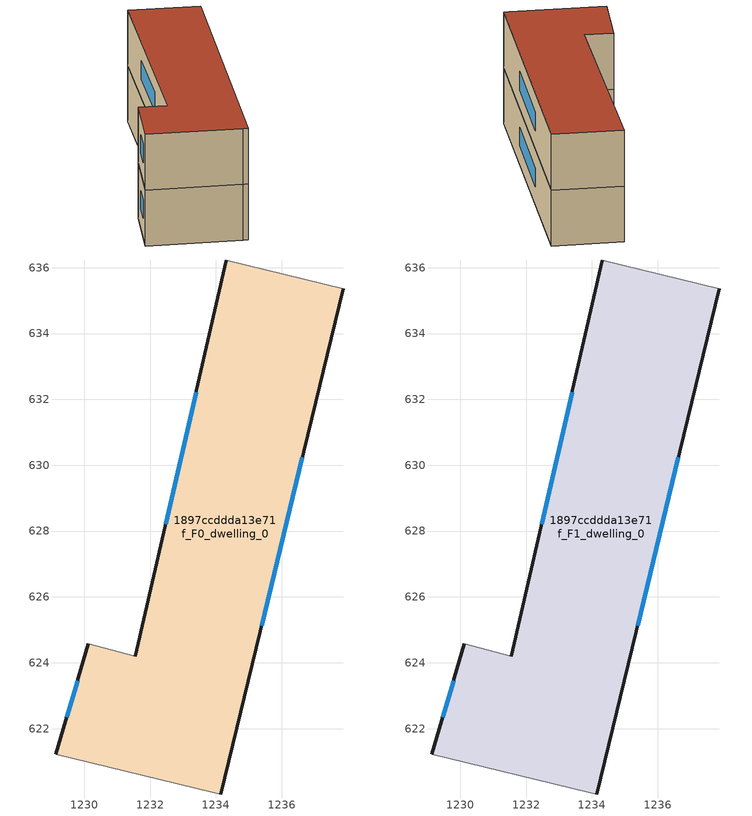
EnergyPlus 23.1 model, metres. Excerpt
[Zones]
1897ccddda13e71f_F0_dwelling_0
 floor ground (EU_floor_Construction): 1237.87,635.35 1234.15,620.01 1233.89,620.07 1229.14,621.22 1230.13,624.57 1231.56,624.2 1234.32,636.23 z0
 wall outside (EU_wall_Construction): 1230.13,624.57 1229.14,621.22 / 1234.32,636.23 1231.56,624.2 / 1234.15,620.01 1237.87,635.35 z0:3
 wall adiabatic (EU_wall_Construction): 1231.56,624.2 1230.13,624.57 / 1237.87,635.35 1234.32,636.23 / 1229.14,621.22 1233.89,620.07 1234.15,620.01 z0:3
 window (EU_Window_Construction): 1229.8,623.46 1229.47,622.34 / 1233.4,632.22 1232.48,628.21 / 1235.39,625.13 1236.63,630.24 z1:2
1897ccddda13e71f_F1_dwelling_0
 floor to 1897ccddda13e71f_F0_dwelling_0 (EU_floor_Construction): 1237.87,635.35 1234.15,620.01 1233.89,620.07 1229.14,621.22 1230.13,624.57 1231.56,624.2 1234.32,636.23 z3
 wall outside (EU_wall_Construction): 1230.13,624.57 1229.14,621.22 / 1234.32,636.23 1231.56,624.2 / 1234.15,620.01 1237.87,635.35 z3:6
 wall adiabatic (EU_wall_Construction): 1231.56,624.2 1230.13,624.57 / 1237.87,635.35 1234.32,636.23 / 1229.14,621.22 1233.89,620.07 1234.15,620.01 z3:6
 window (EU_Window_Construction): 1229.8,623.46 1229.47,622.34 / 1233.4,632.22 1232.48,628.21 / 1235.39,625.13 1236.63,630.24 z4:5
 roof outside (EU_roof_Construction): 1234.15,620.01 1237.87,635.35 1234.32,636.23 1231.56,624.2 1230.13,624.57 1229.14,621.22 1233.89,620.07 z6
[Building]
EU S2 Campaign: North Axis=0; Terrain=City; Solar Distribution=FullExterior
[Site:Location]
Bologna: Latitude=44.5; Longitude=11.25; Time Zone=1; Elevation=37
[SizingPeriod:WeatherFileDays]
AnnualSizingPeriod: Begin Month=1; Begin Day of Month=1; End Month=12; End Day of Month=31; Day of Week for Start Day=Monday; Use Weather File Daylight Saving Period=No; Use Weather File Rain and Snow Indicators=No
[MATERIAL]
EU_InternalMass_Material: Roughness=MediumRough; Thickness=0.1; Conductivity=1; Density=1800; Specific Heat=900; Thermal Absorptance=0.9; Solar Absorptance=0.7; Visible Absorptance=0.7
[MATERIAL:NOMASS] Roughness=MediumRough; Thermal Absorptance=0.9; Solar Absorptance=0.7; Visible Absorptance=0.7
Name | Thermal Resistance
EU_wall_NoMass | 0.937881
EU_roof_NoMass | 0.548572
EU_floor_NoMass | 0.71348
[WINDOWMATERIAL:SIMPLEGLAZINGSYSTEM]
EU_Window_SimpleGlazing: UFactor=4.25633; Solar Heat Gain Coefficient=0.85; Visible Transmittance=0.85
[CONSTRUCTION]
EU_wall_Construction: EU_wall_NoMass
EU_roof_Construction: EU_roof_NoMass
EU_floor_Construction: EU_floor_NoMass
EU_Window_Construction: EU_Window_SimpleGlazing
EU_InternalMass_Construction: EU_InternalMass_Material
[ZONE] Type=1; Multiplier=1; Ceiling Height=autocalculate; Floor Area=autocalculate; Part of Total Floor Area=Yes
Name | Volume
1897ccddda13e71f_F0_dwelling_0 | 185.207
1897ccddda13e71f_F1_dwelling_0 | 555.62
[INTERNALMASS] Construction=EU_InternalMass_Construction; Surface Area=61.7356
Name | Zone or ZoneList
1897ccddda13e71f_F0_dwelling_0_EU_InternalMass | 1897ccddda13e71f_F0_dwelling_0
1897ccddda13e71f_F1_dwelling_0_EU_InternalMass | 1897ccddda13e71f_F1_dwelling_0
[OTHEREQUIPMENT] Fuel Type=Electricity; Design Level Calculation Method=Watts/Area; Power per Zone Floor Area=1; Fraction Latent=0; Fraction Radiant=0; Fraction Lost=0; Carbon Dioxide Generation Rate=0; EndUse Subcategory=EU_Step8_InternalGains
Name | Zone or ZoneList or Space or SpaceList | Schedule
EU_Step8_InternalGain_1897ccddda13e71f_F0_dwelling_0_f000 | 1897ccddda13e71f_F0_dwelling_0 | EU_Step8_GainSchedule_1897ccddda13e71f_F0_dwelling_0_f000
EU_Step8_InternalGain_1897ccddda13e71f_F1_dwelling_0_f000 | 1897ccddda13e71f_F1_dwelling_0 | EU_Step8_GainSchedule_1897ccddda13e71f_F1_dwelling_0_f000
[ZONEVENTILATION:DESIGNFLOWRATE] Schedule=EU_AlwaysOn; Design Flow Rate Calculation Method=AirChanges/Hour; Air Changes per Hour=0.687892; Ventilation Type=Natural; Fan Pressure Rise=0; Fan Total Efficiency=1; Constant Term Coefficient=1; Temperature Term Coefficient=0; Velocity Term Coefficient=0; Velocity Squared Term Coefficient=0; Minimum Indoor Temperature=-100; Maximum Indoor Temperature=100; Delta Temperature=-100; Minimum Outdoor Temperature=-100; Maximum Outdoor Temperature=100; Maximum Wind Speed=40
Name | Zone or ZoneList or Space or SpaceList
EU_ConstantAir_1897ccddda13e71f_F0_dwelling_0 | 1897ccddda13e71f_F0_dwelling_0
EU_ConstantAir_1897ccddda13e71f_F1_dwelling_0 | 1897ccddda13e71f_F1_dwelling_0
[HVACTEMPLATE:THERMOSTAT] Constant Heating Setpoint=20; Constant Cooling Setpoint=50
EU_HeatOnly_1897ccddda13e71f_F0_dwelling_0; EU_HeatOnly_1897ccddda13e71f_F1_dwelling_0
[HVACTEMPLATE:ZONE:IDEALLOADSAIRSYSTEM] System Availability Schedule=EU_AlwaysOn; Maximum Heating Supply Air Temperature=50; Minimum Cooling Supply Air Temperature=13; Maximum Heating Supply Air Humidity Ratio=0.0156; Minimum Cooling Supply Air Humidity Ratio=0.0077; Heating Limit=NoLimit; Cooling Limit=NoLimit; Heating Availability Schedule=EU_AlwaysOn; Cooling Availability Schedule=EU_CoolingOff; Dehumidification Control Type=ConstantSensibleHeatRatio; Cooling Sensible Heat Ratio=0.7; Dehumidification Setpoint=60; Humidification Control Type=None; Humidification Setpoint=30; Outdoor Air Method=None; Outdoor Air Flow Rate per Person=0.00944; Outdoor Air Flow Rate per Zone Floor Area=0; Outdoor Air Flow Rate per Zone=0; Demand Controlled Ventilation Type=None; Outdoor Air Economizer Type=NoEconomizer; Heat Recovery Type=None; Sensible Heat Recovery Effectiveness=0.7; Latent Heat Recovery Effectiveness=0.65
Name | Template Thermostat
1897ccddda13e71f_F0_dwelling_0 | EU_HeatOnly_1897ccddda13e71f_F0_dwelling_0
1897ccddda13e71f_F1_dwelling_0 | EU_HeatOnly_1897ccddda13e71f_F1_dwelling_0
[SIZING:ZONE] Zone Cooling Design Supply Air Temperature Input Method=SupplyAirTemperature; Zone Cooling Design Supply Air Temperature=13; Zone Heating Design Supply Air Temperature Input Method=SupplyAirTemperature; Zone Heating Design Supply Air Temperature=50; Zone Cooling Design Supply Air Humidity Ratio=0.008; Zone Heating Design Supply Air Humidity Ratio=0.008; Cooling Design Air Flow Method=DesignDay; Cooling Design Air Flow Rate=0; Cooling Minimum Air Flow per Zone Floor Area=0.000762; Cooling Minimum Air Flow=0; Cooling Minimum Air Flow Fraction=0.2; Heating Design Air Flow Method=DesignDay; Heating Design Air Flow Rate=0; Heating Maximum Air Flow per Zone Floor Area=0.002032; Heating Maximum Air Flow=0.141576; Heating Maximum Air Flow Fraction=0.3; Account for Dedicated Outdoor Air System=No; Dedicated Outdoor Air System Control Strategy=NeutralSupplyAir; Dedicated Outdoor Air Low Setpoint Temperature for Design=autosize; Dedicated Outdoor Air High Setpoint Temperature for Design=autosize; Zone Load Sizing Method=Sensible Load Only No Latent Load; Zone Latent Cooling Design Supply Air Humidity Ratio Input Method=HumidityRatioDifference; Zone Cooling Design Supply Air Humidity Ratio Difference=0.005; Zone Latent Heating Design Supply Air Humidity Ratio Input Method=HumidityRatioDifference; Zone Humidification Design Supply Air Humidity Ratio Difference=0.005
1897ccddda13e71f_F0_dwelling_0; 1897ccddda13e71f_F1_dwelling_0
[SCHEDULE:CONSTANT]
Name | Hourly Value
EU_AlwaysOn | 1
EU_CoolingOff | 0
[SCHEDULE:FILE] Column Number=1; Rows to Skip at Top=0; Number of Hours of Data=8760; Column Separator=Comma; Interpolate to Timestep=No; Minutes per Item=60; Adjust Schedule for Daylight Savings=Yes
Name | File
EU_Step8_GainSchedule_1897ccddda13e71f_F0_dwelling_0_f000 | ../../schedules/1897ccddda13e71f/1897ccddda13e71f_F0_dwelling_0_f000_gain.csv
EU_Step8_GainSchedule_1897ccddda13e71f_F1_dwelling_0_f000 | ../../schedules/1897ccddda13e71f/1897ccddda13e71f_F1_dwelling_0_f000_gain.csv
